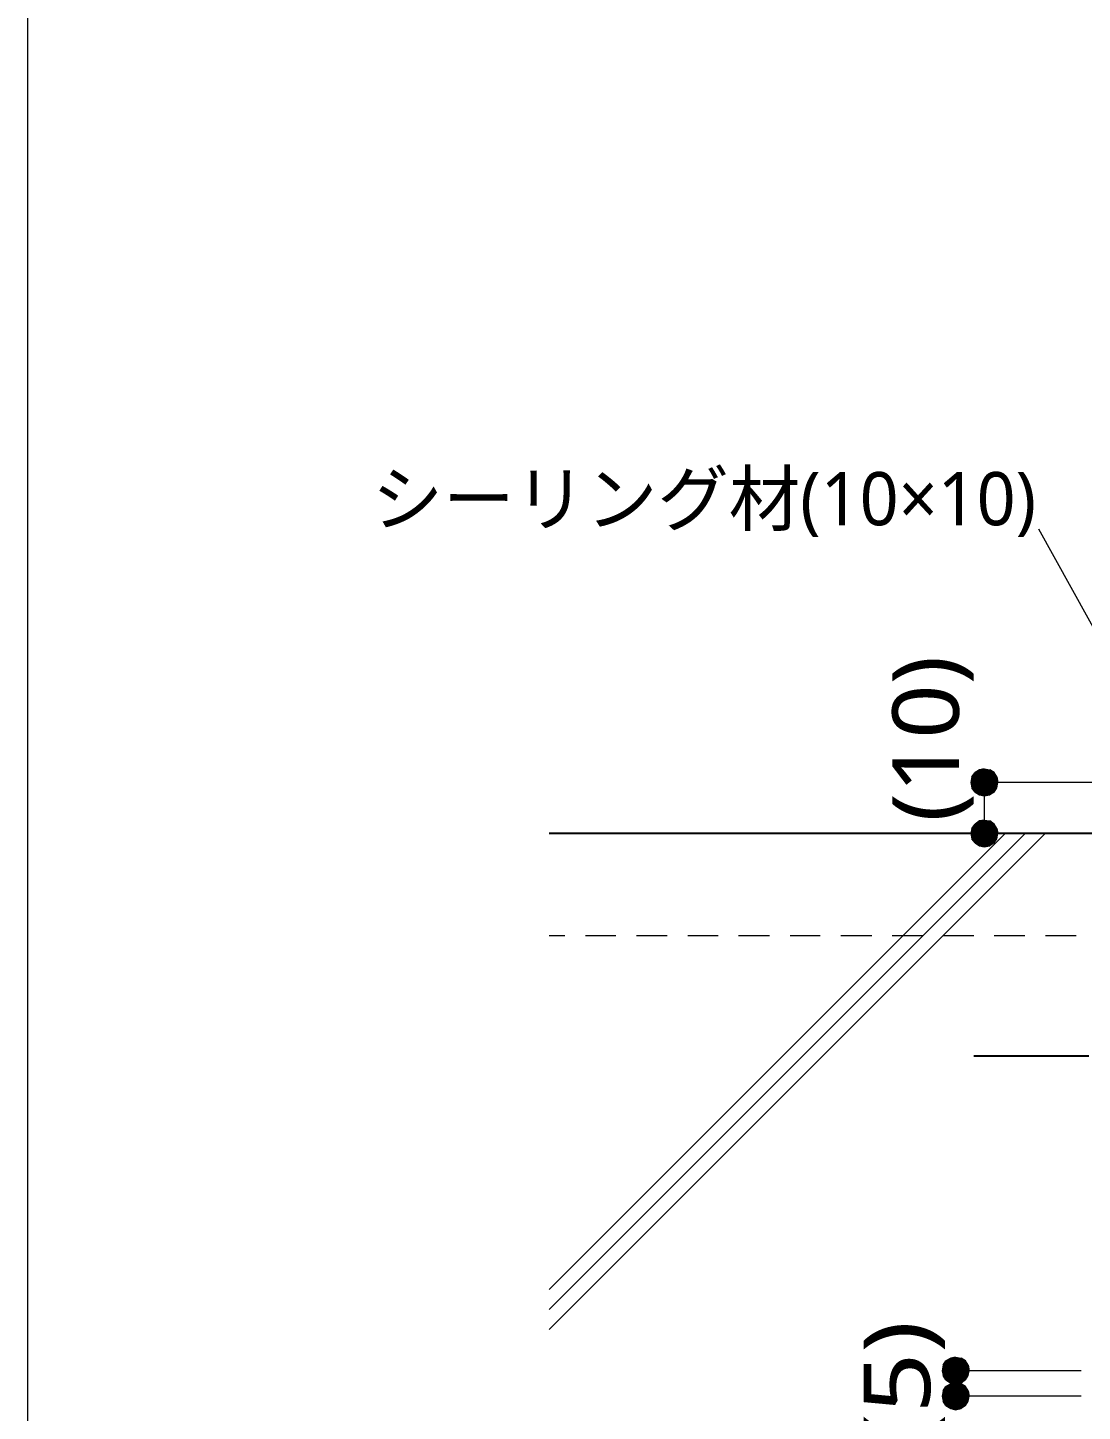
# Model space of a CAD drawing. Header units: millimetres. Extents: x 0 to 420, y 0 to 297.
# Drawn here: x 210.2 to 251.4, y 209.1 to 263.2 of the extents above; entities that cross this region are included whole.
import ezdxf
from ezdxf.enums import TextEntityAlignment as Align

# ---------------------------------------------------------------- set-up
doc = ezdxf.new("R2010")
doc.units = ezdxf.units.MM
doc.styles.add('kst32b', font='NotoSansJP-Variable.ttf')

msp = doc.modelspace()

# ---------------------------------------------------------------- hatches: boundary and pattern name
h = msp.add_hatch(color=7)
h.paths.add_polyline_path([(247.417, 234.146), (247.248, 234.04), (247.608, 233.659), (247.417, 234.146)])
h.paths.add_polyline_path([(247.248, 234.04), (247.608, 233.659), (247.121, 233.871), (247.248, 234.04)])
h.paths.add_polyline_path([(247.608, 233.659), (247.121, 233.871), (247.079, 233.659), (247.608, 233.659)])
h = msp.add_hatch(color=7)
h.paths.add_polyline_path([(247.989, 234.04), (247.819, 234.146), (247.608, 233.659), (247.989, 234.04)])
h.paths.add_polyline_path([(247.819, 234.146), (247.608, 233.659), (247.608, 234.188), (247.819, 234.146)])
h.paths.add_polyline_path([(247.608, 233.659), (247.608, 234.188), (247.417, 234.146), (247.608, 233.659)])
h = msp.add_hatch(color=7)
h.paths.add_polyline_path([(248.095, 233.447), (248.137, 233.659), (247.608, 233.659), (248.095, 233.447)])
h.paths.add_polyline_path([(248.137, 233.659), (247.608, 233.659), (248.095, 233.871), (248.137, 233.659)])
h.paths.add_polyline_path([(247.608, 233.659), (248.095, 233.871), (247.989, 234.04), (247.608, 233.659)])
h = msp.add_hatch(color=7)
h.paths.add_polyline_path([(247.079, 233.659), (247.121, 233.447), (247.608, 233.659), (247.079, 233.659)])
h.paths.add_polyline_path([(247.121, 233.447), (247.608, 233.659), (247.248, 233.278), (247.121, 233.447)])
h.paths.add_polyline_path([(247.608, 233.659), (247.248, 233.278), (247.417, 233.172), (247.608, 233.659)])
for points in [[(247.417, 233.172), (247.608, 233.13), (247.608, 233.659), (247.417, 233.172)], [(247.417, 231.182), (247.608, 231.14), (247.608, 231.669), (247.417, 231.182)], [(246.295, 210.164), (246.486, 210.143), (246.486, 210.651), (246.295, 210.164)], [(246.295, 209.169), (246.486, 209.127), (246.486, 209.656), (246.295, 209.169)]]:
    msp.add_hatch(color=7).paths.add_polyline_path(points)
h = msp.add_hatch(color=7)
h.paths.add_polyline_path([(247.608, 233.13), (247.819, 233.172), (247.608, 233.659), (247.608, 233.13)])
h.paths.add_polyline_path([(247.819, 233.172), (247.608, 233.659), (247.989, 233.278), (247.819, 233.172)])
h.paths.add_polyline_path([(247.608, 233.659), (247.989, 233.278), (248.095, 233.447), (247.608, 233.659)])
h = msp.add_hatch(color=7)
h.paths.add_polyline_path([(247.417, 232.156), (247.248, 232.029), (247.608, 231.669), (247.417, 232.156)])
h.paths.add_polyline_path([(247.248, 232.029), (247.608, 231.669), (247.121, 231.86), (247.248, 232.029)])
h.paths.add_polyline_path([(247.608, 231.669), (247.121, 231.86), (247.079, 231.669), (247.608, 231.669)])
h = msp.add_hatch(color=7)
h.paths.add_polyline_path([(247.989, 232.029), (247.819, 232.156), (247.608, 231.669), (247.989, 232.029)])
h.paths.add_polyline_path([(247.819, 232.156), (247.608, 231.669), (247.608, 232.177), (247.819, 232.156)])
h.paths.add_polyline_path([(247.608, 231.669), (247.608, 232.177), (247.417, 232.156), (247.608, 231.669)])
h = msp.add_hatch(color=7)
h.paths.add_polyline_path([(247.079, 231.669), (247.121, 231.457), (247.608, 231.669), (247.079, 231.669)])
h.paths.add_polyline_path([(247.121, 231.457), (247.608, 231.669), (247.248, 231.288), (247.121, 231.457)])
h.paths.add_polyline_path([(247.608, 231.669), (247.248, 231.288), (247.417, 231.182), (247.608, 231.669)])
h = msp.add_hatch(color=7)
h.paths.add_polyline_path([(248.095, 231.457), (248.137, 231.669), (247.608, 231.669), (248.095, 231.457)])
h.paths.add_polyline_path([(248.137, 231.669), (247.608, 231.669), (248.095, 231.86), (248.137, 231.669)])
h.paths.add_polyline_path([(247.608, 231.669), (248.095, 231.86), (247.989, 232.029), (247.608, 231.669)])
h = msp.add_hatch(color=7)
h.paths.add_polyline_path([(247.608, 231.14), (247.819, 231.182), (247.608, 231.669), (247.608, 231.14)])
h.paths.add_polyline_path([(247.819, 231.182), (247.608, 231.669), (247.989, 231.288), (247.819, 231.182)])
h.paths.add_polyline_path([(247.608, 231.669), (247.989, 231.288), (248.095, 231.457), (247.608, 231.669)])
h = msp.add_hatch(color=7)
h.paths.add_polyline_path([(246.295, 211.137), (246.105, 211.032), (246.486, 210.651), (246.295, 211.137)])
h.paths.add_polyline_path([(246.105, 211.032), (246.486, 210.651), (245.999, 210.862), (246.105, 211.032)])
h.paths.add_polyline_path([(246.486, 210.651), (245.999, 210.862), (245.957, 210.651), (246.486, 210.651)])
h = msp.add_hatch(color=7)
h.paths.add_polyline_path([(246.867, 211.032), (246.698, 211.137), (246.486, 210.651), (246.867, 211.032)])
h.paths.add_polyline_path([(246.698, 211.137), (246.486, 210.651), (246.486, 211.18), (246.698, 211.137)])
h.paths.add_polyline_path([(246.486, 210.651), (246.486, 211.18), (246.295, 211.137), (246.486, 210.651)])
h = msp.add_hatch(color=7)
h.paths.add_polyline_path([(246.973, 210.46), (247.015, 210.651), (246.486, 210.651), (246.973, 210.46)])
h.paths.add_polyline_path([(247.015, 210.651), (246.486, 210.651), (246.973, 210.862), (247.015, 210.651)])
h.paths.add_polyline_path([(246.486, 210.651), (246.973, 210.862), (246.867, 211.032), (246.486, 210.651)])
h = msp.add_hatch(color=7)
h.paths.add_polyline_path([(245.957, 210.651), (245.999, 210.46), (246.486, 210.651), (245.957, 210.651)])
h.paths.add_polyline_path([(245.999, 210.46), (246.486, 210.651), (246.105, 210.291), (245.999, 210.46)])
h.paths.add_polyline_path([(246.486, 210.651), (246.105, 210.291), (246.295, 210.164), (246.486, 210.651)])
h = msp.add_hatch(color=7)
h.paths.add_polyline_path([(246.486, 210.143), (246.698, 210.164), (246.486, 210.651), (246.486, 210.143)])
h.paths.add_polyline_path([(246.698, 210.164), (246.486, 210.651), (246.867, 210.291), (246.698, 210.164)])
h.paths.add_polyline_path([(246.486, 210.651), (246.867, 210.291), (246.973, 210.46), (246.486, 210.651)])
h = msp.add_hatch(color=7)
h.paths.add_polyline_path([(246.295, 210.143), (246.105, 210.037), (246.486, 209.656), (246.295, 210.143)])
h.paths.add_polyline_path([(246.105, 210.037), (246.486, 209.656), (245.999, 209.867), (246.105, 210.037)])
h.paths.add_polyline_path([(246.486, 209.656), (245.999, 209.867), (245.957, 209.656), (246.486, 209.656)])
h = msp.add_hatch(color=7)
h.paths.add_polyline_path([(246.867, 210.037), (246.698, 210.143), (246.486, 209.656), (246.867, 210.037)])
h.paths.add_polyline_path([(246.698, 210.143), (246.486, 209.656), (246.486, 210.185), (246.698, 210.143)])
h.paths.add_polyline_path([(246.486, 209.656), (246.486, 210.185), (246.295, 210.143), (246.486, 209.656)])
h = msp.add_hatch(color=7)
h.paths.add_polyline_path([(246.973, 209.465), (247.015, 209.656), (246.486, 209.656), (246.973, 209.465)])
h.paths.add_polyline_path([(247.015, 209.656), (246.486, 209.656), (246.973, 209.867), (247.015, 209.656)])
h.paths.add_polyline_path([(246.486, 209.656), (246.973, 209.867), (246.867, 210.037), (246.486, 209.656)])
h = msp.add_hatch(color=7)
h.paths.add_polyline_path([(245.957, 209.656), (245.999, 209.465), (246.486, 209.656), (245.957, 209.656)])
h.paths.add_polyline_path([(245.999, 209.465), (246.486, 209.656), (246.105, 209.296), (245.999, 209.465)])
h.paths.add_polyline_path([(246.486, 209.656), (246.105, 209.296), (246.295, 209.169), (246.486, 209.656)])
h = msp.add_hatch(color=7)
h.paths.add_polyline_path([(246.486, 209.127), (246.698, 209.169), (246.486, 209.656), (246.486, 209.127)])
h.paths.add_polyline_path([(246.698, 209.169), (246.486, 209.656), (246.867, 209.296), (246.698, 209.169)])
h.paths.add_polyline_path([(246.486, 209.656), (246.867, 209.296), (246.973, 209.465), (246.486, 209.656)])

# ---------------------------------------------------------------- linework, layer by layer
at = {"lineweight": 13}
for points in [[(210.185, 285.983), (210.185, 45.995)], [(256.794, 230.844), (249.746, 243.565)], [(254.635, 233.659), (247.608, 233.659)], [(247.608, 233.659), (247.608, 231.669)], [(248.433, 231.669), (230.59, 213.826)], [(249.216, 231.669), (230.59, 213.042)], [(250, 231.669), (230.59, 212.259)], [(230.59, 227.669), (231.204, 227.669)], [(232.008, 227.669), (233.193, 227.669)], [(233.997, 227.669), (235.204, 227.669)], [(236.008, 227.669), (237.194, 227.669)], [(237.998, 227.669), (239.204, 227.669)], [(240.009, 227.669), (241.194, 227.669)], [(241.998, 227.669), (243.205, 227.669)], [(244.009, 227.669), (245.195, 227.669)], [(245.999, 227.669), (247.205, 227.669)], [(247.989, 227.669), (249.195, 227.669)], [(250, 227.669), (251.206, 227.669)], [(251.396, 210.651), (246.486, 210.651)], [(246.486, 210.651), (246.486, 209.656)], [(251.396, 209.656), (246.486, 209.656)]]:
    msp.add_lwpolyline(points, dxfattribs=at)
at = {"lineweight": 0}
for points in [[(247.608, 233.659), (247.121, 233.871), (247.079, 233.659)], [(247.248, 234.04), (247.608, 233.659), (247.121, 233.871)], [(247.417, 234.146), (247.248, 234.04), (247.608, 233.659)], [(247.608, 233.659), (247.608, 234.188), (247.417, 234.146)], [(247.819, 234.146), (247.608, 233.659), (247.608, 234.188)], [(247.989, 234.04), (247.819, 234.146), (247.608, 233.659)], [(247.608, 233.659), (248.095, 233.871), (247.989, 234.04)], [(248.137, 233.659), (247.608, 233.659), (248.095, 233.871)], [(247.079, 233.659), (247.121, 233.447), (247.608, 233.659)], [(247.121, 233.447), (247.608, 233.659), (247.248, 233.278)], [(247.608, 233.659), (247.248, 233.278), (247.417, 233.172)], [(247.417, 233.172), (247.608, 233.13), (247.608, 233.659)], [(247.608, 233.13), (247.819, 233.172), (247.608, 233.659)], [(247.819, 233.172), (247.608, 233.659), (247.989, 233.278)], [(247.608, 233.659), (247.989, 233.278), (248.095, 233.447)], [(248.095, 233.447), (248.137, 233.659), (247.608, 233.659)], [(247.417, 232.156), (247.248, 232.029), (247.608, 231.669)], [(247.608, 231.669), (247.608, 232.177), (247.417, 232.156)], [(247.819, 232.156), (247.608, 231.669), (247.608, 232.177)], [(247.989, 232.029), (247.819, 232.156), (247.608, 231.669)], [(247.608, 231.669), (247.121, 231.86), (247.079, 231.669)], [(247.079, 231.669), (247.121, 231.457), (247.608, 231.669)], [(247.248, 232.029), (247.608, 231.669), (247.121, 231.86)], [(247.121, 231.457), (247.608, 231.669), (247.248, 231.288)], [(247.608, 231.669), (247.248, 231.288), (247.417, 231.182)], [(247.417, 231.182), (247.608, 231.14), (247.608, 231.669)], [(247.608, 231.669), (248.095, 231.86), (247.989, 232.029)], [(248.137, 231.669), (247.608, 231.669), (248.095, 231.86)], [(247.608, 231.14), (247.819, 231.182), (247.608, 231.669)], [(247.819, 231.182), (247.608, 231.669), (247.989, 231.288)], [(247.608, 231.669), (247.989, 231.288), (248.095, 231.457)], [(248.095, 231.457), (248.137, 231.669), (247.608, 231.669)], [(246.105, 211.032), (246.486, 210.651), (245.999, 210.862)], [(246.295, 211.137), (246.105, 211.032), (246.486, 210.651)], [(246.486, 210.651), (246.486, 211.18), (246.295, 211.137)], [(246.698, 211.137), (246.486, 210.651), (246.486, 211.18)], [(246.867, 211.032), (246.698, 211.137), (246.486, 210.651)], [(246.486, 210.651), (246.973, 210.862), (246.867, 211.032)], [(246.486, 210.651), (245.999, 210.862), (245.957, 210.651)], [(245.957, 210.651), (245.999, 210.46), (246.486, 210.651)], [(245.999, 210.46), (246.486, 210.651), (246.105, 210.291)], [(246.486, 210.651), (246.105, 210.291), (246.295, 210.164)], [(246.295, 210.164), (246.486, 210.143), (246.486, 210.651)], [(247.015, 210.651), (246.486, 210.651), (246.973, 210.862)], [(246.486, 210.143), (246.698, 210.164), (246.486, 210.651)], [(246.698, 210.164), (246.486, 210.651), (246.867, 210.291)], [(246.486, 210.651), (246.867, 210.291), (246.973, 210.46)], [(246.973, 210.46), (247.015, 210.651), (246.486, 210.651)], [(246.105, 210.037), (246.486, 209.656), (245.999, 209.867)], [(246.295, 210.143), (246.105, 210.037), (246.486, 209.656)], [(246.486, 209.656), (246.486, 210.185), (246.295, 210.143)], [(246.698, 210.143), (246.486, 209.656), (246.486, 210.185)], [(246.867, 210.037), (246.698, 210.143), (246.486, 209.656)], [(246.486, 209.656), (246.973, 209.867), (246.867, 210.037)], [(246.486, 209.656), (245.999, 209.867), (245.957, 209.656)], [(245.957, 209.656), (245.999, 209.465), (246.486, 209.656)], [(245.999, 209.465), (246.486, 209.656), (246.105, 209.296)], [(246.486, 209.656), (246.105, 209.296), (246.295, 209.169)], [(246.295, 209.169), (246.486, 209.127), (246.486, 209.656)], [(247.015, 209.656), (246.486, 209.656), (246.973, 209.867)], [(246.486, 209.127), (246.698, 209.169), (246.486, 209.656)], [(246.698, 209.169), (246.486, 209.656), (246.867, 209.296)], [(246.486, 209.656), (246.867, 209.296), (246.973, 209.465)], [(246.973, 209.465), (247.015, 209.656), (246.486, 209.656)]]:
    msp.add_lwpolyline(points, close=True, dxfattribs=at)
at = {"lineweight": 25}
for points in [[(230.59, 231.669), (255.609, 231.669)], [(247.205, 222.97), (251.693, 222.97)]]:
    msp.add_lwpolyline(points, dxfattribs=at)

# ---------------------------------------------------------------- texts
at = {"style": 'kst32b'}
for s, height, p, p2 in [('シーリング材(10×10)', 2.07913, (223.647, 243.713), (249.636, 243.713)), ('(10)', 2.5989, (246.613, 232.114), (246.613, 238.611)), ('(5)', 2.5989, (245.491, 207.73), (245.491, 212.603))]:
    msp.add_text(s, height=height, dxfattribs=at).set_placement(p, p2, align=Align.FIT)

doc.saveas('drawing.dxf')
